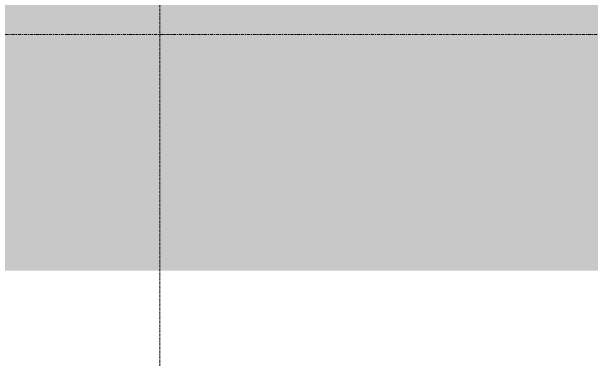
# Model space of a CAD drawing. Header units: millimetres. Extents: x -134153 to 99383, y -5233 to 35400.
# Drawn here: x -100713 to -97743, y -1666 to 117 of the extents above; entities that cross this region are included whole.
import ezdxf

# ---------------------------------------------------------------- set-up
doc = ezdxf.new("R2010")
doc.units = ezdxf.units.MM
doc.linetypes.add('Centre', pattern=[31.75, 6.35, -4.7625, 15.875, -4.7625])
doc.linetypes.add('Grid Line', pattern=[22.225, 12.7, -3.175, 3.175, -3.175])
for name, color, linetype, lineweight in [('A-DETL-GENF-2', 9, 'Continuous', 9), ('A-FLOR-LEVL-2', 51, 'Centre', 9), ('S-GRID-1', 1, 'Grid Line', 9)]:
    doc.layers.add(name, color=color, linetype=linetype, lineweight=lineweight)

msp = doc.modelspace()

# ---------------------------------------------------------------- hatches: boundary and pattern name
at = {"layer": 'A-DETL-GENF-2'}
h = msp.add_hatch(dxfattribs=at)
h.set_pattern_fill('FP_29', color=256, style=0, pattern_type=2)
h.set_pattern_definition([(0, (-81864.44, 1200), (774.192, 774.192), [774.192, -774.192]), (0, (-81864.44, 1490.3), (774.192, 774.192), [774.192, -774.192]), (0, (-81864.44, 1780.64), (774.192, 774.192), [774.192, -774.192]), (90, (-81767.7, 1877.4), (-774.192, 774.192), [774.192, -774.192]), (90, (-81477.35, 1877.4), (-774.192, 774.192), [774.192, -774.192]), (90, (-81187, 1877.4), (-774.192, 774.192), [774.192, -774.192])])
h.paths.add_polyline_path([(-131360.5, -1211), (-29819, -1211), (-29819, 500), (-131360.5, 500), (-131360.5, -659)])

# ---------------------------------------------------------------- linework, layer by layer
at = {"layer": 'A-FLOR-LEVL-2'}
msp.add_line((-27756.3, 0), (-134152.6, 0), dxfattribs=at)
at = {"layer": 'S-GRID-1'}
msp.add_line((-99952.6, -3792.7), (-99952.6, 207.3), dxfattribs=at)

doc.saveas('drawing.dxf')
